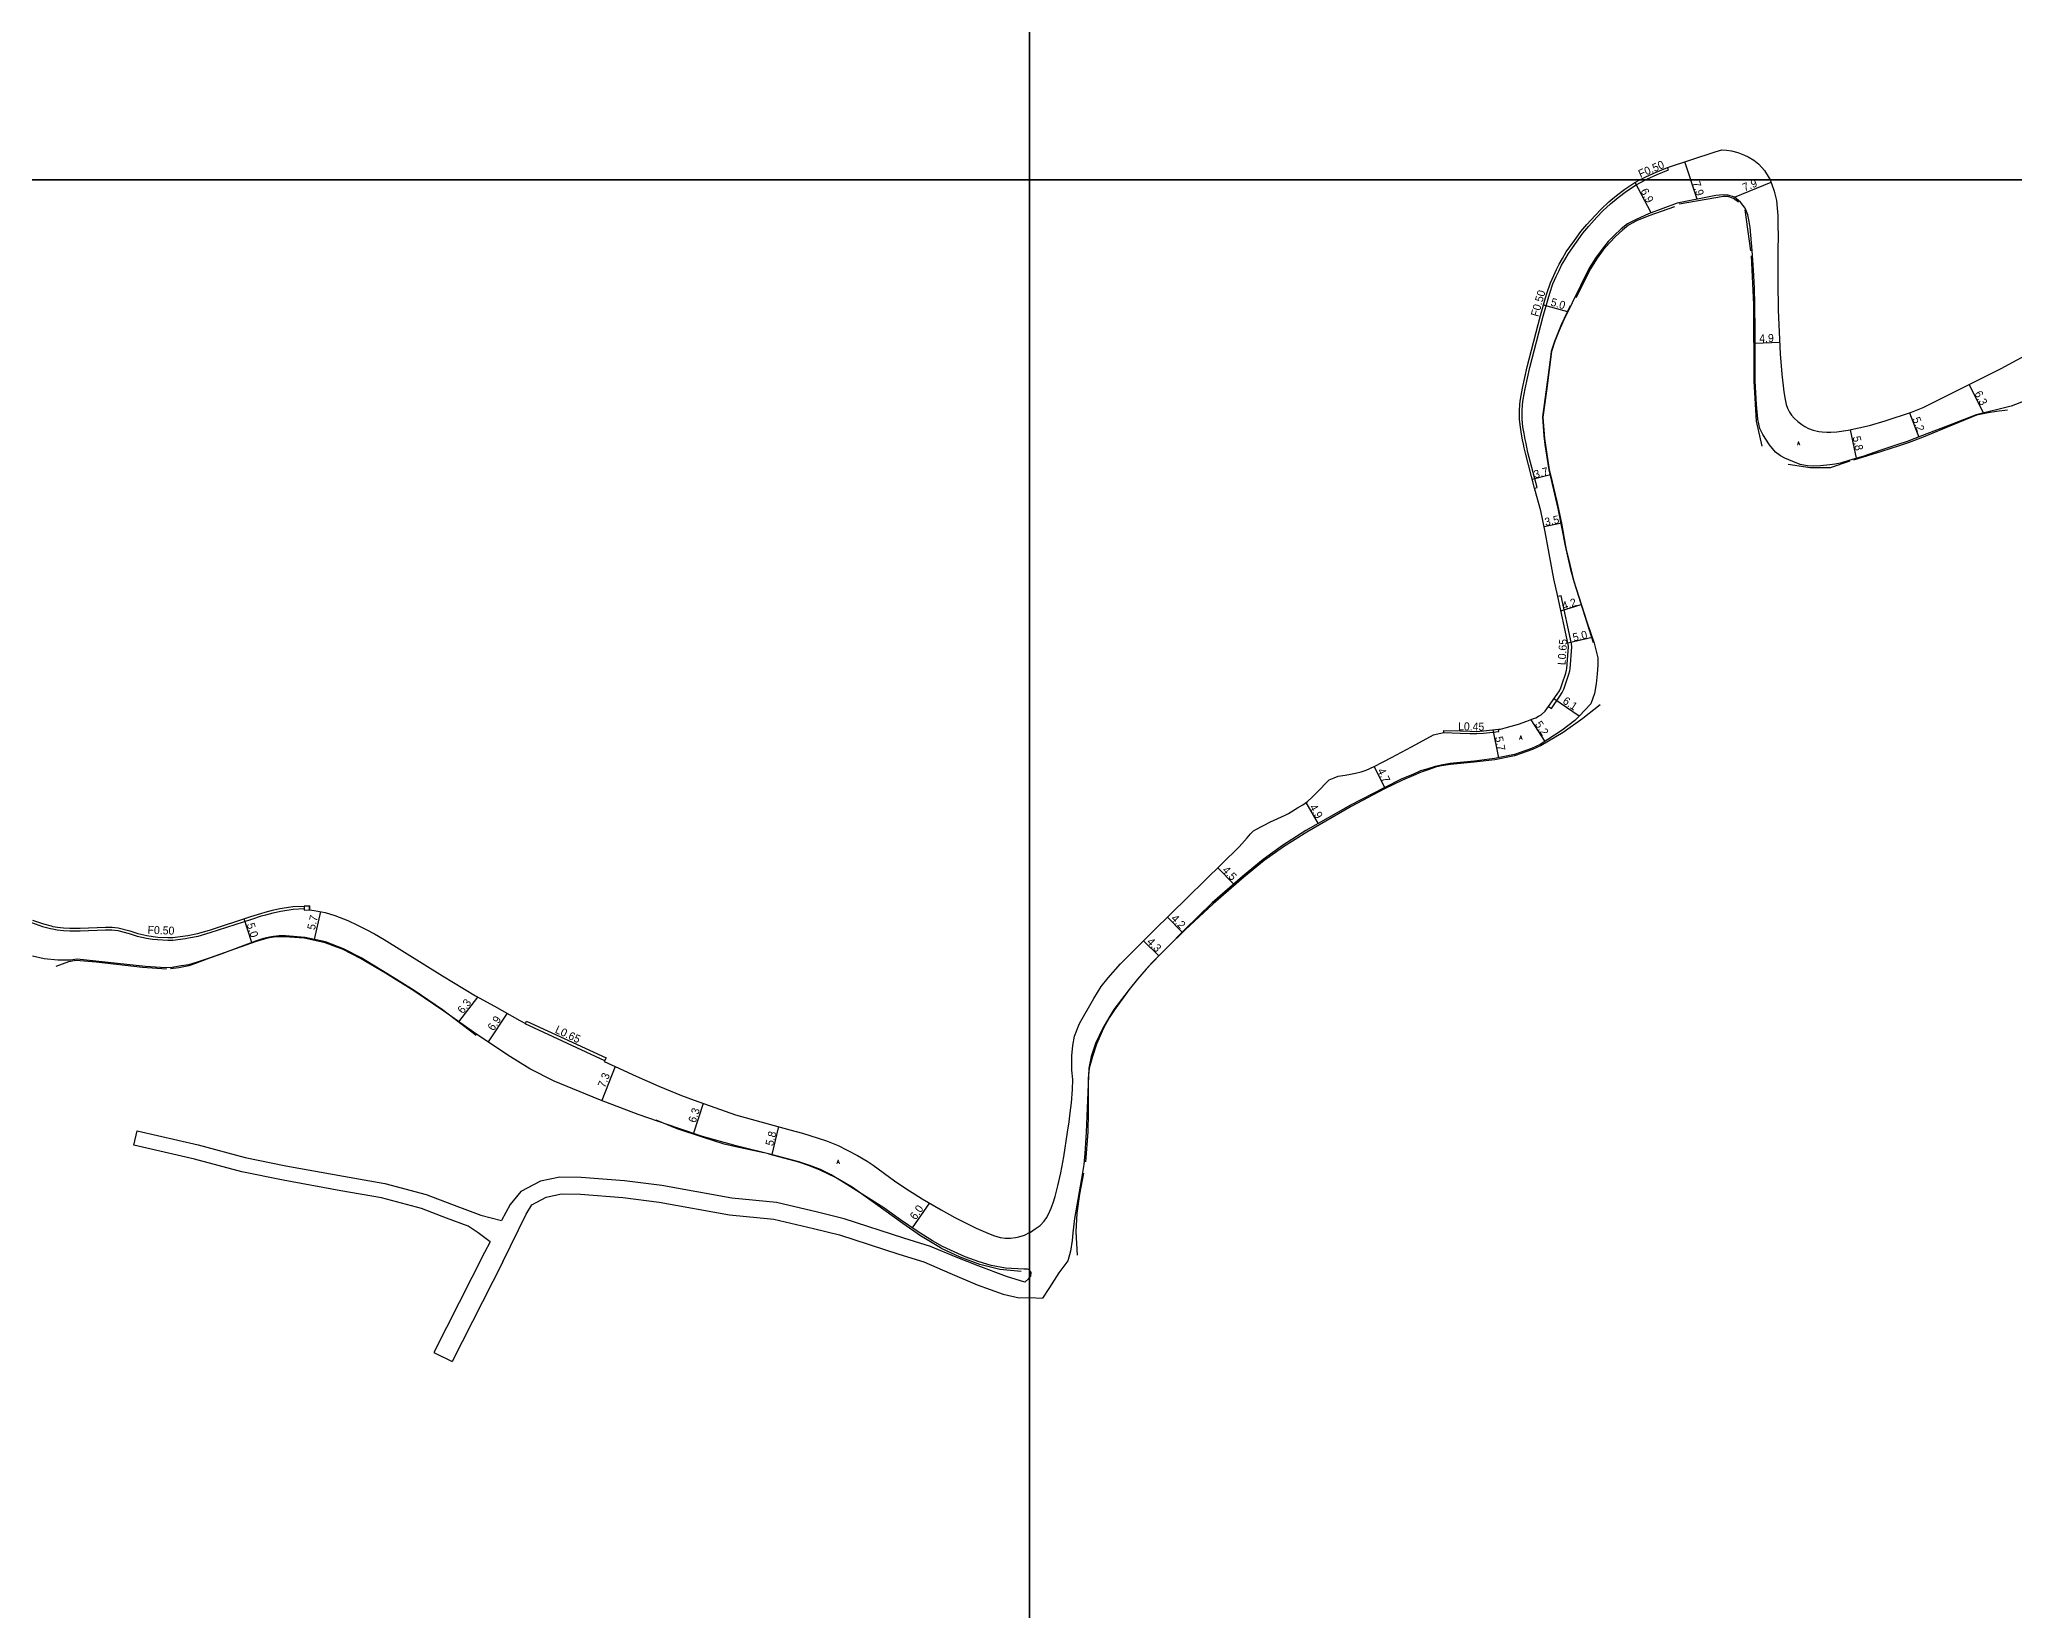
# Model space of a CAD drawing. Header units: metres. Extents: x -20000 to -16000, y -93000 to -90000.
# Drawn here: x -19397.9 to -19003.1, y -91486 to -91171.9 of the extents above; entities that cross this region are included whole.
import ezdxf

# ---------------------------------------------------------------- set-up
doc = ezdxf.new("R2010")
doc.units = ezdxf.units.M
doc.header["$LTSCALE"] = 2.5
for name, color, linetype in [('側溝・桝', 7, 'Continuous'), ('図郭', 7, 'Continuous'), ('幅員', 7, 'Continuous'), ('歩道・分離帯・安全施設', 7, 'Continuous'), ('舗装', 7, 'Continuous'), ('道路', 7, 'Continuous')]:
    doc.layers.add(name, color=color, linetype=linetype)
doc.styles.get("Standard").update_dxf_attribs({"font": ''})
doc.styles.add('YOKO_DECO', font='txt.shx', dxfattribs={"bigfont": 'extfont.shx'})
doc.styles.get('Standard').set_extended_font_data('@MS PGothic')

msp = doc.modelspace()

# ---------------------------------------------------------------- linework, layer by layer
at = {"layer": '側溝・桝'}
for points in [[(-19076.89, -91200), (-19076.58, -91199.84), (-19074.5, -91198.92), (-19072.24, -91198.01), (-19072.44, -91197.52)], [(-19099.05, -91261.64), (-19098.55, -91261.49), (-19100.36, -91254.51), (-19100.59, -91253.41), (-19100.75, -91252.68), (-19100.94, -91251.85), (-19101.12, -91250.7), (-19101.36, -91249.34), (-19101.49, -91247.85), (-19101.5, -91246.24), (-19101.42, -91244.87), (-19101.32, -91243.88), (-19100.91, -91241.75), (-19099.97, -91237.49), (-19097.32, -91227.23), (-19096.34, -91223.74), (-19096.01, -91222.63), (-19095.37, -91220.78), (-19094.72, -91219.29), (-19094.15, -91218.12), (-19093.63, -91217.06), (-19092.98, -91215.94), (-19092.27, -91214.67), (-19090.65, -91212.44), (-19089.36, -91210.65), (-19088.17, -91209.27), (-19086.56, -91207.47), (-19085.36, -91206.2), (-19083.83, -91204.76), (-19082.32, -91203.53), (-19080.66, -91202.25), (-19078.75, -91200.99), (-19076.89, -91200)], [(-19096.23, -91305.27), (-19095.68, -91305.65), (-19093.99, -91303.16), (-19093.5, -91302.44), (-19093.18, -91301.81), (-19092.9, -91300.97), (-19092.18, -91298.8), (-19091.99, -91298.13), (-19091.92, -91297.73), (-19091.6, -91293.32), (-19091.67, -91292.72), (-19093.73, -91283.15), (-19094.38, -91283.29)], [(-19117.2, -91310.48), (-19113.88, -91310.6), (-19112.01, -91310.66), (-19110.6, -91310.68), (-19109.22, -91310.57), (-19106.17, -91310.25), (-19106.22, -91309.81)], [(-19399.54, -91348.44), (-19397.3, -91349.2), (-19395.76, -91349.62), (-19395.36, -91349.73), (-19394.4, -91349.9), (-19393.15, -91350.02), (-19391.86, -91350.07), (-19391.01, -91350.08), (-19389.79, -91350.09), (-19384.75, -91349.9), (-19383.44, -91349.9), (-19382.27, -91350.04), (-19379.98, -91350.63), (-19378.38, -91351.14), (-19376.55, -91351.54), (-19375.31, -91351.74), (-19374.34, -91351.86), (-19372.3, -91351.97), (-19371.27, -91351.96), (-19368.72, -91351.61), (-19368.16, -91351.52), (-19366.21, -91351.14), (-19363.8, -91350.46), (-19355.5, -91347.74), (-19353.53, -91347.13), (-19352.67, -91346.87), (-19351.23, -91346.48), (-19349.78, -91346.16), (-19349.31, -91346.08), (-19347.2, -91345.77), (-19345.02, -91345.66)], [(-19284.93, -91376.06), (-19300.84, -91368.68), (-19300.8, -91368.59)]]:
    msp.add_lwpolyline(points, dxfattribs=at)
msp.add_lwpolyline([(-19345.04, -91345.14), (-19345, -91345.96), (-19343.93, -91345.9), (-19343.97, -91345.09)], close=True, dxfattribs=at)
at = {"layer": '図郭'}
for points in [[(-20000, -90600), (-19200, -90600), (-19200, -91200), (-20000, -91200)], [(-19200, -90600), (-18400, -90600), (-18400, -91200), (-19200, -91200)], [(-20000, -91200), (-19200, -91200), (-19200, -91800), (-20000, -91800)], [(-19200, -91200), (-18400, -91200), (-18400, -91800), (-19200, -91800)]]:
    msp.add_lwpolyline(points, close=True, dxfattribs=at)
at = {"layer": '幅員'}
for points in [[(-19066.53, -91203.85), (-19069, -91196.38)], [(-19075.73, -91206.56), (-19078.94, -91200.49)], [(-19059.06, -91203.47), (-19051.77, -91200.47)], [(-19092.41, -91226.38), (-19097.25, -91225.02)], [(-19054.95, -91232.65), (-19050.05, -91232.45)], [(-19009.31, -91246.57), (-19012.17, -91240.91)], [(-19024.11, -91246.53), (-19022.24, -91251.39)], [(-19034.66, -91255.62), (-19035.91, -91249.95)], [(-19095.87, -91258.96), (-19099.5, -91259.9)], [(-19093.67, -91268.61), (-19097.12, -91269.34)], [(-19093.77, -91286.12), (-19089.71, -91284.84)], [(-19087.5, -91291.45), (-19092.38, -91292.6)], [(-19090.11, -91307.17), (-19095.18, -91303.73)], [(-19107.36, -91309.92), (-19106.27, -91315.49)], [(-19099.79, -91307.9), (-19096.96, -91312.22)], [(-19131.11, -91317.24), (-19129.04, -91321.45)], [(-19144.75, -91324.45), (-19142.33, -91328.7)], [(-19159.18, -91340.74), (-19162.36, -91337.5)], [(-19355.47, -91352.44), (-19357.02, -91347.69)], [(-19341.75, -91346.26), (-19342.99, -91351.83)], [(-19169.51, -91350.36), (-19172.44, -91347.37)], [(-19174.18, -91355.1), (-19177.2, -91352.09)], [(-19310.34, -91363.33), (-19314.15, -91368.32)], [(-19304.41, -91366.59), (-19308.24, -91372.3)], [(-19282.87, -91377.25), (-19285.49, -91384.04)], [(-19265.23, -91384.59), (-19267.21, -91390.55)], [(-19250.18, -91389.23), (-19251.54, -91394.84)], [(-19220.03, -91404.48), (-19223.47, -91409.45)]]:
    msp.add_lwpolyline(points, dxfattribs=at)
at = {"layer": '歩道・分離帯・安全施設'}
for points in [[(-19058.27, -91204.41), (-19059.25, -91203.68), (-19060.42, -91203.3), (-19061.27, -91203.3), (-19070.1, -91204.83)], [(-19071.04, -91205.37), (-19076.21, -91207.17), (-19078.65, -91208.17), (-19080.28, -91209.07), (-19081.49, -91210.04), (-19082.85, -91211.33), (-19084.06, -91212.59), (-19085.32, -91214), (-19086.54, -91215.61), (-19087.88, -91217.74), (-19090.82, -91223.56)], [(-19055.8, -91214.15), (-19056.94, -91205.96)], [(-19053.53, -91253.23), (-19054.68, -91248.23), (-19055.14, -91240.21), (-19055.21, -91224.9), (-19055.64, -91215.19)], [(-19091.95, -91225.19), (-19093.72, -91228.98), (-19095.08, -91232.29), (-19095.71, -91234.31), (-19095.99, -91236.43), (-19096.3, -91238.94), (-19097.47, -91247.32), (-19097.2, -91251.12), (-19096.96, -91252.87), (-19096.17, -91257.96), (-19094.37, -91265.69), (-19092.9, -91273.16), (-19092.44, -91275.22), (-19091.83, -91277.89), (-19091.15, -91280.48), (-19087.31, -91292.49)], [(-19004.51, -91245.99), (-19006.69, -91246.3), (-19008.37, -91246.52), (-19010.68, -91247.03), (-19015.54, -91248.99), (-19021.33, -91251.44), (-19024.35, -91252.57), (-19026.32, -91253.21), (-19029.66, -91254.29), (-19035.29, -91256)], [(-19036.03, -91256.22), (-19039.96, -91257.52), (-19043.91, -91257.52), (-19048.37, -91256.89)], [(-19085.95, -91304.94), (-19089.39, -91307.67), (-19093.29, -91310.45), (-19097.74, -91313.07), (-19099.48, -91313.88), (-19103.04, -91315.11), (-19106.99, -91315.89), (-19111.08, -91316.41), (-19113.87, -91316.62), (-19115.87, -91316.85), (-19117.65, -91317.14), (-19118.86, -91317.4), (-19120.5, -91317.96), (-19121.73, -91318.39), (-19123.24, -91319.05), (-19125.44, -91319.98), (-19129.04, -91321.69), (-19135.73, -91325.24), (-19144.58, -91330.35), (-19149.25, -91333.33), (-19153.09, -91336.04), (-19157.19, -91339.4), (-19163.28, -91344.7), (-19168.87, -91349.91), (-19172.4, -91353.35), (-19173.77, -91354.69), (-19175.55, -91356.52), (-19176.67, -91357.76), (-19178.39, -91359.74), (-19180.07, -91361.82), (-19183.04, -91365.88), (-19184.07, -91367.5), (-19185.24, -91369.58), (-19186.63, -91372.78), (-19187.44, -91375.23), (-19188.06, -91377.54), (-19188.28, -91379.65), (-19188.27, -91386.41), (-19188.34, -91390.28), (-19188.83, -91396.3)], [(-19310.6, -91371.03), (-19317.36, -91365.87), (-19323.02, -91362.05), (-19328.51, -91358.63), (-19333.63, -91355.52), (-19337.14, -91353.69), (-19340.76, -91352.33), (-19344.81, -91351.43), (-19348.74, -91351.1), (-19350.02, -91351.11), (-19351.17, -91351.26), (-19351.95, -91351.37), (-19353.12, -91351.66), (-19354.73, -91352.17), (-19362.04, -91354.87), (-19363.92, -91355.59), (-19366.73, -91356.65), (-19368.1, -91357.07), (-19370.08, -91357.48), (-19371.71, -91357.67)], [(-19372.56, -91357.75), (-19377.32, -91357.45), (-19386.62, -91356.34), (-19390.58, -91356), (-19392.11, -91356.29), (-19394.65, -91357.23)], [(-19253.1, -91394.49), (-19258.71, -91393.26), (-19261.07, -91392.72), (-19265.37, -91391.34), (-19270.42, -91389.65), (-19274.62, -91387.97)], [(-19201.68, -91418.23), (-19205.92, -91417.81), (-19209.93, -91416.8), (-19213.88, -91415.33), (-19217.58, -91413.57), (-19217.78, -91413.48), (-19221.78, -91411.08), (-19225.36, -91408.61), (-19230.79, -91404.67), (-19235.49, -91401.36), (-19238.77, -91399.41), (-19241.85, -91397.91), (-19243.96, -91397.05), (-19246.15, -91396.33), (-19252.09, -91394.77)], [(-19189.19, -91398.54), (-19189.98, -91402.71), (-19190.52, -91406.55), (-19190.72, -91410.3), (-19190.5, -91414.92)]]:
    msp.add_lwpolyline(points, dxfattribs=at)
at = {"layer": '道路'}
for points in [[(-19078.01, -91200), (-19076.81, -91199.36), (-19074.71, -91198.43), (-19072.44, -91197.52), (-19062.93, -91194.38), (-19061.63, -91193.97), (-19060.67, -91194.03), (-19059.65, -91194.19), (-19058.39, -91194.48), (-19057.05, -91195.04), (-19056.31, -91195.39), (-19055.23, -91196.05), (-19054.19, -91196.86), (-19053.09, -91198.11), (-19052.12, -91199.62), (-19051.96, -91200)], [(-19000.8, -91244.11), (-19003.77, -91245.25), (-19010.74, -91246.92), (-19015.57, -91248.8), (-19021.46, -91251.09), (-19024.53, -91252.27), (-19026.4, -91252.91), (-19029.78, -91254.04), (-19033.41, -91255.25), (-19036, -91256.03), (-19037.89, -91256.59), (-19038.97, -91256.81), (-19040.01, -91256.97), (-19041.86, -91257.17), (-19043.33, -91257.22), (-19044.5, -91257.14), (-19045.96, -91256.85), (-19047.42, -91256.3), (-19048.99, -91255.63), (-19049.89, -91255.14), (-19050.86, -91254.43), (-19052.08, -91252.96), (-19053.39, -91250.85), (-19054, -91249.66), (-19054.38, -91247.79), (-19054.68, -91244.91), (-19054.93, -91240.24), (-19054.96, -91238.45), (-19054.95, -91235.54), (-19054.95, -91230.31), (-19055, -91224.89), (-19055.07, -91221.59), (-19055.26, -91218.04), (-19055.52, -91214.07), (-19055.95, -91209.49), (-19056.14, -91208.3), (-19056.4, -91206.94), (-19056.93, -91205.65), (-19057.86, -91204.43), (-19059.06, -91203.47), (-19060.35, -91203.02), (-19061.31, -91202.95), (-19062.77, -91203.08), (-19070.52, -91204.67), (-19076.27, -91206.75), (-19078.73, -91207.89), (-19080.47, -91208.79), (-19081.75, -91209.8), (-19083.14, -91211.1), (-19084.32, -91212.33), (-19085.53, -91213.86), (-19086.75, -91215.46), (-19088.12, -91217.64), (-19093.26, -91228.1), (-19094.33, -91230.58), (-19094.98, -91232.22), (-19095.65, -91234.31), (-19096.68, -91242.14), (-19097.41, -91247.41), (-19097.06, -91251.65), (-19096.11, -91257.95), (-19095.87, -91258.96), (-19094.58, -91264.26), (-19093.67, -91268.61), (-19092.83, -91273.19), (-19092.64, -91274.2), (-19092.27, -91275.75), (-19091.74, -91277.99), (-19091.24, -91279.99), (-19088.61, -91288.36), (-19087.09, -91292.57), (-19086.79, -91293.92), (-19086.4, -91295.55), (-19086.42, -91296.96), (-19086.5, -91298.71), (-19086.71, -91300.74), (-19087.04, -91302.64), (-19087.78, -91304.7), (-19090.11, -91307.17), (-19090.98, -91308.08), (-19093.55, -91309.99), (-19097.91, -91312.84), (-19099.64, -91313.64), (-19103.06, -91314.86), (-19107.03, -91315.64), (-19111.05, -91316.17), (-19113.92, -91316.47), (-19115.92, -91316.64), (-19117.68, -91317), (-19118.88, -91317.26), (-19120.59, -91317.76), (-19121.84, -91318.12), (-19123.39, -91318.82), (-19125.56, -91319.74), (-19129.13, -91321.5), (-19135.84, -91325.01), (-19144.74, -91330.07), (-19149.46, -91333.03), (-19153.28, -91335.84), (-19157.45, -91339.22), (-19163.49, -91344.53), (-19168.97, -91349.8), (-19172.4, -91353.38), (-19173.78, -91354.68), (-19175.58, -91356.56), (-19176.71, -91357.78), (-19178.4, -91359.74), (-19180.08, -91361.83), (-19183.12, -91365.83), (-19184.14, -91367.47), (-19185.35, -91369.57), (-19186.81, -91372.65), (-19187.68, -91375.2), (-19188.15, -91377.54), (-19188.67, -91390.35), (-19188.93, -91394.59), (-19189.15, -91396.8), (-19189.61, -91399.64), (-19191.01, -91407.6), (-19191.33, -91410.48), (-19191.49, -91411.98), (-19191.78, -91414.11), (-19192.34, -91416.09), (-19194.14, -91418.49), (-19196, -91421.41), (-19197.44, -91423.52)], [(-19094.38, -91283.29), (-19095.17, -91279.75), (-19096.91, -91270.34), (-19097.78, -91266.17), (-19099.05, -91261.64), (-19100.87, -91254.64), (-19101.11, -91253.52), (-19101.27, -91252.79), (-19101.45, -91251.95), (-19101.64, -91250.79), (-19101.88, -91249.41), (-19102.02, -91247.88), (-19102.03, -91246.23), (-19101.95, -91244.83), (-19101.84, -91243.8), (-19101.42, -91241.65), (-19100.49, -91237.37), (-19097.83, -91227.09), (-19096.85, -91223.59), (-19096.51, -91222.47), (-19095.86, -91220.59), (-19095.2, -91219.07), (-19094.62, -91217.88), (-19094.09, -91216.81), (-19093.43, -91215.68), (-19092.72, -91214.38), (-19091.07, -91212.13), (-19089.78, -91210.32), (-19088.57, -91208.92), (-19086.95, -91207.11), (-19085.73, -91205.82), (-19084.18, -91204.36), (-19082.65, -91203.11), (-19080.96, -91201.82), (-19079.02, -91200.53), (-19078.01, -91200)], [(-19051.96, -91200), (-19051.58, -91200.92), (-19051.12, -91202.26), (-19050.67, -91204.08), (-19050.53, -91205.67), (-19050.39, -91207.11), (-19050.39, -91209.62), (-19050.37, -91210.64), (-19050.38, -91214.6), (-19050.41, -91220.38), (-19050.32, -91226.01), (-19049.95, -91234.78), (-19049.6, -91238.85), (-19049.18, -91242.38), (-19048.95, -91243.87), (-19048.72, -91244.86), (-19048.46, -91245.59), (-19048.06, -91246.4), (-19047.66, -91247.04), (-19047.17, -91247.62), (-19046.4, -91248.29), (-19045.59, -91248.87), (-19045.02, -91249.26), (-19044.29, -91249.67), (-19043.33, -91250.03), (-19042.22, -91250.3), (-19041.57, -91250.37), (-19040.64, -91250.44), (-19039.8, -91250.43), (-19038.64, -91250.34), (-19036.36, -91250.05), (-19032.08, -91249.1), (-19028.94, -91248.17), (-19023.69, -91246.39), (-19021.35, -91245.5), (-19015.48, -91242.58), (-19005.76, -91237.67), (-18981.17, -91224.38)], [(-19096.23, -91305.27), (-19094.54, -91302.79), (-19094.08, -91302.1), (-19093.8, -91301.55), (-19093.53, -91300.75), (-19092.81, -91298.6), (-19092.64, -91297.98), (-19092.58, -91297.64), (-19092.26, -91293.33), (-19092.28, -91293.18), (-19092.33, -91292.83), (-19094.38, -91283.29)], [(-19200, -91410.41), (-19199.83, -91410.32), (-19198.86, -91409.67), (-19197.9, -91408.98), (-19197.05, -91408.14), (-19196.58, -91407.48), (-19196.19, -91406.75), (-19195.68, -91405.55), (-19195.28, -91404.5), (-19194.91, -91403.23), (-19194.33, -91401.09), (-19193.75, -91398.5), (-19193.14, -91395.26), (-19192.43, -91390.37), (-19192.11, -91388.27), (-19191.85, -91386.51), (-19191.63, -91384.51), (-19191.41, -91381.81), (-19191.32, -91379.82), (-19191.52, -91377.92), (-19191.55, -91376.53), (-19191.56, -91375.1), (-19191.36, -91373.02), (-19191.02, -91371.15), (-19189.99, -91368.62), (-19187.16, -91363.62), (-19185.66, -91361.24), (-19184.26, -91359.48), (-19181.79, -91356.7), (-19175.2, -91350.08), (-19158.09, -91333.31), (-19156.48, -91331.51), (-19155.82, -91330.73), (-19155.2, -91330.12), (-19154.79, -91329.87), (-19151.8, -91328.31), (-19148.93, -91326.95), (-19148.24, -91326.63), (-19146.42, -91325.54), (-19145.37, -91324.9), (-19144.46, -91324.25), (-19143.47, -91323.36), (-19142.47, -91322.41), (-19141.73, -91321.59), (-19141.06, -91320.82), (-19140.08, -91319.93), (-19139.13, -91319.49), (-19138.32, -91319.21), (-19136.93, -91318.95), (-19135.81, -91318.79), (-19134.81, -91318.61), (-19133.72, -91318.34), (-19132.68, -91317.95), (-19131.11, -91317.24), (-19127.66, -91315.47), (-19123.62, -91313.33), (-19119.82, -91311.22), (-19119.25, -91310.94), (-19118.68, -91310.76), (-19117.2, -91310.48), (-19117.19, -91310.08), (-19113.87, -91310.15), (-19112, -91310.21), (-19110.62, -91310.23), (-19109.26, -91310.12), (-19106.22, -91309.81), (-19105.87, -91309.78), (-19104.9, -91309.53), (-19103.7, -91309.2), (-19102.28, -91308.77), (-19100.61, -91308.22), (-19099.58, -91307.81), (-19098.76, -91307.49), (-19098.25, -91307.21), (-19097.73, -91306.89), (-19096.95, -91306.18), (-19096.23, -91305.27)], [(-19399.34, -91347.94), (-19397.14, -91348.69), (-19395.62, -91349.11), (-19395.24, -91349.21), (-19394.33, -91349.37), (-19393.12, -91349.5), (-19391.85, -91349.54), (-19391.01, -91349.55), (-19389.79, -91349.56), (-19384.76, -91349.37), (-19383.41, -91349.37), (-19382.17, -91349.52), (-19379.84, -91350.12), (-19378.24, -91350.63), (-19376.45, -91351.02), (-19375.23, -91351.21), (-19374.29, -91351.34), (-19372.29, -91351.44), (-19371.3, -91351.44), (-19368.79, -91351.08), (-19368.25, -91351), (-19366.33, -91350.62), (-19363.96, -91349.96), (-19355.66, -91347.25), (-19353.68, -91346.63), (-19352.81, -91346.38), (-19351.35, -91345.97), (-19349.88, -91345.66), (-19349.39, -91345.57), (-19347.25, -91345.26), (-19345.04, -91345.14), (-19343.97, -91345.09), (-19343.93, -91345.9)], [(-19343.93, -91345.9), (-19342.99, -91346.02), (-19340.83, -91346.45), (-19338.86, -91347.06), (-19336.31, -91348.02), (-19334.36, -91348.94), (-19332.63, -91349.8), (-19330.93, -91350.72), (-19328.99, -91351.84), (-19317.34, -91359.07), (-19310.78, -91363.08), (-19306.97, -91365.16), (-19301.88, -91368.02), (-19300.8, -91368.59), (-19300.56, -91368.13), (-19284.66, -91375.47), (-19285.01, -91376.23), (-19282.87, -91377.25), (-19278.63, -91379.16), (-19274.12, -91381.13), (-19269.58, -91383.01), (-19267.08, -91383.94), (-19258.8, -91386.85), (-19247.94, -91389.85), (-19245.41, -91390.54), (-19242.25, -91391.52), (-19240.62, -91392.06), (-19238.27, -91393.04), (-19236.43, -91393.93), (-19234.38, -91395.03), (-19232.49, -91396.14), (-19231.28, -91396.96), (-19227.03, -91400.05), (-19224.72, -91401.62), (-19221.45, -91403.65), (-19217.68, -91405.86), (-19214.93, -91407.37), (-19210.65, -91409.51), (-19208.36, -91410.56), (-19207.23, -91411.01), (-19205.89, -91411.43), (-19204.89, -91411.56), (-19203.82, -91411.53), (-19202.82, -91411.42), (-19202.12, -91411.29), (-19201.02, -91410.93), (-19200, -91410.41)], [(-19200, -91417.91), (-19200.01, -91417.89), (-19200.44, -91417.71), (-19201.14, -91417.71), (-19204.79, -91417.54), (-19207.65, -91417), (-19210.08, -91416.29), (-19212.89, -91415.26), (-19215.79, -91413.96), (-19217.41, -91413.19), (-19219.4, -91412.08), (-19222.26, -91410.29), (-19225.77, -91407.86), (-19229.11, -91405.49), (-19237.05, -91400.44), (-19239.67, -91398.89), (-19241.8, -91397.84), (-19243.93, -91397.04), (-19246.14, -91396.28), (-19251.12, -91394.94), (-19258.68, -91393.1), (-19265.35, -91391.18), (-19270.14, -91389.58), (-19278.27, -91386.82), (-19286.09, -91383.81), (-19295.03, -91380.13), (-19299.93, -91377.68), (-19304.27, -91374.96), (-19311.13, -91370.37), (-19317.09, -91366.15), (-19323.09, -91362.11), (-19328.75, -91358.58), (-19333.78, -91355.6), (-19337.23, -91353.86), (-19340.81, -91352.51), (-19345.02, -91351.58), (-19348.92, -91351.28), (-19349.94, -91351.29), (-19351.08, -91351.36), (-19351.96, -91351.51), (-19352.98, -91351.75), (-19354.62, -91352.21), (-19361.92, -91354.86), (-19363.81, -91355.51), (-19366.58, -91356.44), (-19368.17, -91356.87), (-19369.99, -91357.17), (-19371.41, -91357.4), (-19372.56, -91357.48), (-19373.76, -91357.41), (-19376.72, -91357.25), (-19390.39, -91355.76), (-19391.71, -91355.95), (-19394.29, -91355.93), (-19396.97, -91355.67), (-19399.31, -91355.18)], [(-19200.96, -91420.32), (-19204.63, -91419.17), (-19210.24, -91417.07), (-19214.7, -91415.3), (-19219.81, -91413.18), (-19225.11, -91411.55), (-19237.06, -91407.67), (-19242.37, -91406.32), (-19250.56, -91404.41), (-19259.51, -91403.57), (-19273.53, -91401.03), (-19280.97, -91400.09), (-19289.61, -91399.4), (-19293.91, -91399.33), (-19297.78, -91400.13), (-19301.7, -91402.23), (-19303.82, -91404.81), (-19305.54, -91408.02)], [(-19200.96, -91420.32), (-19200.17, -91419.62), (-19200, -91419.4)], [(-19200, -91419.4), (-19199.77, -91419.1), (-19199.7, -91418.4), (-19200, -91417.91)], [(-19200, -91423.41), (-19197.44, -91423.52), (-19197.44, -91423.52)]]:
    msp.add_lwpolyline(points, dxfattribs=at)
at = {"layer": '道路', "flags": 128}
for points in [[(-19379.07, -91392.97), (-19378.42, -91390.09)], [(-19378.42, -91390.09), (-19366.21, -91392.85), (-19356.78, -91395.41), (-19348.68, -91397.06), (-19337.15, -91399.14), (-19328.89, -91400.59), (-19320.62, -91402.78), (-19315.53, -91404.74), (-19309.7, -91406.95), (-19305.54, -91408.02)], [(-19307.84, -91412.3), (-19310.24, -91410.47), (-19312.23, -91409.15), (-19316.59, -91407.51), (-19321.53, -91405.6), (-19329.53, -91403.48), (-19337.67, -91402.05), (-19349.23, -91399.97), (-19357.46, -91398.3), (-19366.93, -91395.72), (-19379.07, -91392.97)], [(-19305.33, -91416.26), (-19300.62, -91406.75), (-19299.53, -91404.87), (-19296.62, -91403.32), (-19293.59, -91402.7), (-19289.77, -91402.76), (-19281.32, -91403.43), (-19274.04, -91404.36), (-19259.97, -91406.9), (-19251.1, -91407.74), (-19243.17, -91409.58), (-19237.99, -91410.9), (-19226.12, -91414.76), (-19221.15, -91416.28), (-19215.96, -91418.53), (-19210.47, -91420.87), (-19205.27, -91422.74), (-19202.07, -91423.43), (-19200, -91423.41)], [(-19307.84, -91412.3), (-19308.98, -91414.42)], [(-19308.98, -91414.42), (-19319.07, -91434.37)], [(-19308.98, -91414.42), (-19319.07, -91434.37)], [(-19305.33, -91416.26), (-19315.42, -91436.22)], [(-19305.33, -91416.26), (-19315.42, -91436.22)], [(-19319.07, -91434.37), (-19315.42, -91436.22)]]:
    msp.add_lwpolyline(points, dxfattribs=at)

# ---------------------------------------------------------------- texts
at = {"layer": '側溝・桝'}
for s, rotation, p in [('F0.50', 23, (-19077.87, -91199.6)), ('F0.50', 74, (-19098.3, -91227.45)), ('L0.65', 86, (-19092.86, -91297.03)), ('L0.45', 359, (-19114.34, -91310)), ('F0.50', 358, (-19376.34, -91350.69)), ('L0.65', 335, (-19295, -91370.4))]:
    msp.add_text(s, height=1.6, rotation=rotation, dxfattribs=at).set_placement(p)
at = {"layer": '幅員'}
for s, rotation, p in [('6.9', 298, (-19077.92, -91202.2)), ('7.9', 288, (-19067.53, -91200.56)), ('7.9', 22, (-19057.06, -91202.32)), ('5.0', 344, (-19095.95, -91225.09)), ('4.9', 2, (-19054.09, -91232.48)), ('6.3', 297, (-19011.15, -91242.65)), ('5.2', 291, (-19023.55, -91247.75)), ('5.8', 282, (-19035.47, -91251.38)), ('3.7', 15, (-19098.96, -91259.69)), ('3.5', 12, (-19096.84, -91269.19)), ('4.2', 18.5297, (-19093.25, -91285.99)), ('5.0', 13.7849, (-19091.19, -91292.27)), ('6.1', 326, (-19093.57, -91304.5)), ('5.2', 303, (-19099.05, -91308.8)), ('5.7', 281, (-19106.97, -91311.38)), ('4.7', 296, (-19130.51, -91318.06)), ('4.9', 300, (-19144.11, -91325.34)), ('4.5', 314, (-19161.59, -91338.1)), ('5.0', 288, (-19356.53, -91348.81)), ('5.7', 77, (-19342.89, -91350.03)), ('4.2', 314, (-19171.82, -91347.75)), ('4.3', 315, (-19176.67, -91352.43)), ('6.3', 53, (-19313.25, -91366.79)), ('6.9', 56, (-19307.16, -91370.22)), ('7.3', 69, (-19284.89, -91381.58)), ('6.3', 72, (-19266.77, -91388.59)), ('5.8', 76, (-19251.29, -91393.21)), ('6.0', 55, (-19222.77, -91408.01))]:
    msp.add_text(s, height=1.6, rotation=rotation, dxfattribs=at).set_placement(p)
at = {"layer": '舗装', "style": 'YOKO_DECO'}
for p in [(-19046.53, -91253.02, 428.03), (-19102.09, -91311.83, 438.4), (-19238.57, -91396.65, 448.68)]:
    msp.add_text('A', height=0.75, dxfattribs=at).set_placement(p)

doc.saveas('drawing.dxf')
